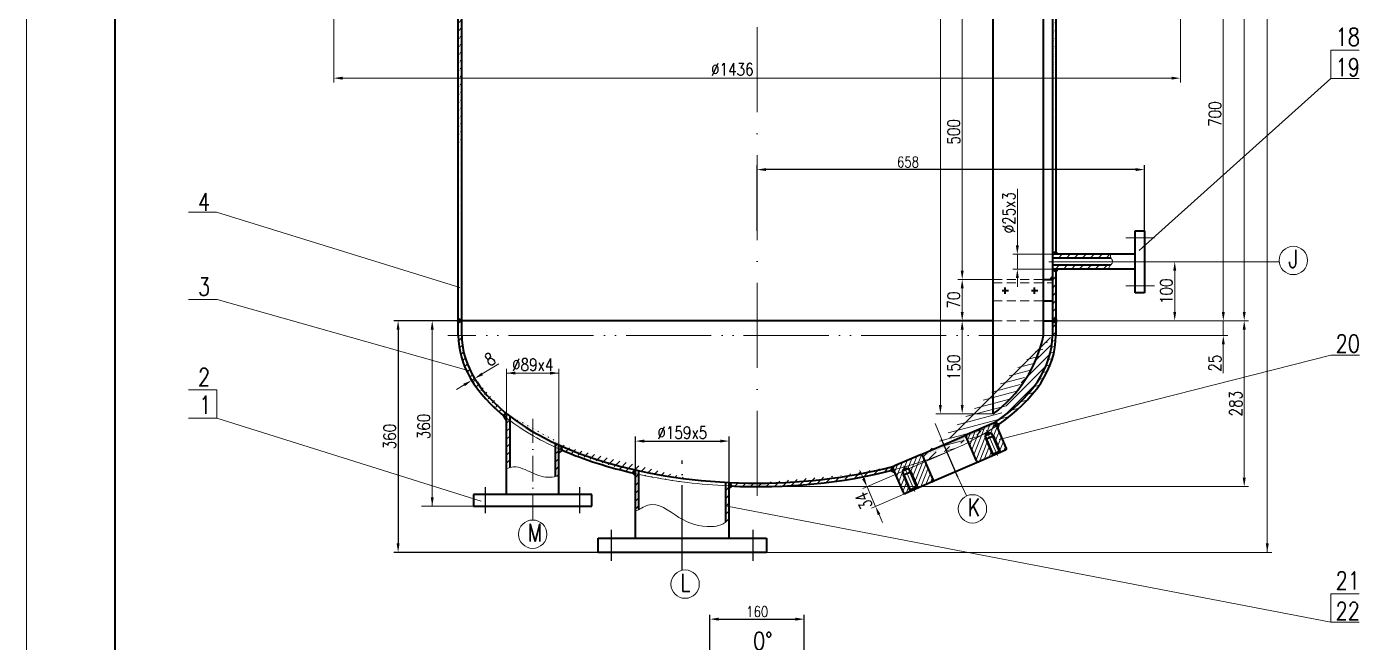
# Model space of a CAD drawing. Header units: millimetres. Extents: x 2000 to 3608, y -804 to 37.
# Drawn here: x 2000 to 2376.2, y -454.3 to -280.5 of the extents above; entities that cross this region are included whole.
import ezdxf

# ---------------------------------------------------------------- set-up
doc = ezdxf.new("R2010")
doc.units = ezdxf.units.MM
for name, pattern in [('ACAD_ISO04W100', [30, 24, -3, 0, -3]), ('ACAD_ISO05W100', [33, 24, -3, 0, -3, 0, -3]), ('ACAD_ISO10W100', [18, 12, -3, 0, -3]), ('DASHED2', [9.525, 6.35, -3.175])]:
    doc.linetypes.add(name, pattern=pattern)
for name, color, linetype, lineweight in [('双点划线', 7, 'ACAD_ISO05W100', 20), ('图层1', 7, 'Continuous', 40), ('标注线', 7, 'Continuous', 25), ('点划线', 7, 'ACAD_ISO10W100', 20), ('点化线', 3, 'ACAD_ISO04W100', 25), ('粗实线', 7, 'Continuous', 40), ('细实线', 7, 'Continuous', 20), ('虚线', 7, 'DASHED2', 20)]:
    doc.layers.add(name, color=color, linetype=linetype, lineweight=lineweight)
doc.styles.add('HZTXT', font='txt.shx', dxfattribs={"bigfont": 'hztxt.shx'})
doc.styles.add('样式 1', font='txt.shx', dxfattribs={"width": 0.8, "bigfont": 'hztxt.shx'})
doc.dimstyles.new('ISO-25', dxfattribs={"dimtxt": 3, "dimasz": 2.5, "dimexe": 1.25, "dimexo": 0, "dimtad": 1, "dimlfac": 6, "dimtxsty": 'HZTXT', "dimcen": 2.5, "dimadec": 0, "dimazin": 0, "dimtfac": 1, "dimtmove": 0, "dimatfit": 3, "dimfxl": 0, "dimarcsym": 0})
pattern_1 = [(45, (-198.3733, -1921.7222), (-1.122532, 1.122532), [])]

# ---------------------------------------------------------------- blocks, each defined once
blk = doc.blocks.new('A$C26D55DB2')
at = {"layer": '细实线', "ltscale": 0.2}
h = blk.add_hatch(dxfattribs=at)
h.set_pattern_fill('ANSI31', color=256, scale=0.166667, angle=192, style=0)
h.set_pattern_definition([(237, (300.6436, 245.9719), (0.4437963, -0.2882047), [])])
h.paths.add_polyline_path([(15.47, 7.17), (15.28, 7.29), (11.12, 6.41), (10.99, 6.21), (11.79, 2.46), (11.99, 2.34), (14.13, 2.79), (13.61, 5.24), (13.77, 5.27), (13.66, 5.8), (14.14, 5.91), (14.08, 6.19), (14.63, 6.01), (14.62, 6.01), (14.74, 5.48), (14.91, 5.51), (15.43, 3.07), (16.14, 3.22), (16.27, 3.42)])
h.paths.add_polyline_path([(14.91, 5.51), (14.74, 5.48), (15.23, 3.2), (15.43, 3.07)])
h.paths.add_polyline_path([(13.77, 5.27), (13.61, 5.24), (14.13, 2.79), (14.25, 2.99)], flags=17)
h.paths.add_polyline_path([(3, 0.43), (5.14, 0.88), (5.27, 1.08), (4.47, 4.83), (4.27, 4.96), (0.12, 4.07), (-0.01, 3.87), (0.78, 0.12), (0.98, 0), (1.69, 0.15), (1.17, 2.59), (1.35, 2.63), (1.23, 3.17), (1.65, 3.55), (1.71, 3.27), (2.2, 3.37), (2.32, 2.84), (2.48, 2.87)])
h.paths.add_polyline_path([(2.8, 0.55), (3, 0.43), (2.48, 2.87), (2.32, 2.84)], flags=17)
h.paths.add_polyline_path([(1.69, 0.15), (1.82, 0.35), (1.35, 2.63), (1.17, 2.59)], flags=17)
at = {"layer": '图层1'}
blk.add_line((15.23, 3.2), (14.63, 6.02), dxfattribs=at)
at = {"layer": '点划线'}
for p, q in [((14.82, 2.71), (14.02, 6.47)), ((1.58, 3.87), (2.4, 0))]:
    blk.add_line(p, q, dxfattribs=at)
at = {"layer": '点化线', "color": 7, "ltscale": 0.5}
blk.add_line((8.74, 0.79), (7.52, 6.5), dxfattribs=at)
at = {"layer": '粗实线'}
for p, q in [((4.19, 4.94), (11.2, 6.43)), ((4.17, 4.93), (0.2, 4.09)), ((4.19, 4.94), (4.17, 4.93)), ((4.17, 4.93), (4.17, 4.93)), ((12.07, 2.35), (5.06, 0.86)), ((5.06, 0.86), (1.06, 0.01))]:
    blk.add_line(p, q, dxfattribs=at)
at = {"layer": '粗实线', "ltscale": 0.2}
for p, q in [((11.77, 2.55), (11.01, 6.13)), ((15.19, 7.28), (11.2, 6.43)), ((14.08, 6.19), (13.66, 5.81)), ((13.66, 5.8), (14.63, 6.01)), ((14.08, 6.19), (14.63, 6.01)), ((16.25, 3.5), (15.49, 7.08)), ((0.77, 0.21), (0, 3.79)), ((5.25, 1.16), (4.49, 4.75)), ((14.91, 5.51), (13.61, 5.24)), ((1.17, 2.59), (2.48, 2.87)), ((1.65, 3.55), (1.23, 3.17)), ((2.2, 3.37), (1.23, 3.17)), ((1.65, 3.55), (2.19, 3.37)), ((16.06, 3.2), (12.07, 2.35)), ((14.25, 2.99), (14.13, 2.79)), ((15.23, 3.2), (14.25, 2.99)), ((15.23, 3.2), (15.43, 3.07)), ((1.82, 0.35), (1.69, 0.15)), ((2.8, 0.55), (1.82, 0.35)), ((2.8, 0.55), (3, 0.43))]:
    blk.add_line(p, q, dxfattribs=at)
at = {"layer": '粗实线', "ltscale": 0.5}
for p, q in [((14.25, 2.99), (13.66, 5.8)), ((1.82, 0.35), (1.23, 3.17)), ((2.8, 0.55), (2.2, 3.37))]:
    blk.add_line(p, q, dxfattribs=at)
at = {"layer": '粗实线', "ltscale": 0.2}
for centre, start, end in [((11.25, 6.18), 102, 192), ((15.25, 7.03), 12, 102), ((0.25, 3.84), 102, 192), ((12.02, 2.6), 192, 282), ((16.01, 3.45), 282, 12), ((1.01, 0.26), 192, 282), ((5.01, 1.11), 282, 12)]:
    blk.add_arc(centre, 0.25, start, end, dxfattribs=at)
at = {"layer": '粗实线'}
blk.add_arc((4.24, 4.69), 0.25, 12, 102, dxfattribs=at)
at = {"layer": '细实线', "ltscale": 0.5}
for p, q in [((14.13, 2.79), (13.61, 5.24)), ((15.43, 3.07), (14.91, 5.51)), ((1.69, 0.15), (1.17, 2.59)), ((3, 0.43), (2.48, 2.87))]:
    blk.add_line(p, q, dxfattribs=at)
blk = doc.blocks.new('*D65')
at = {"layer": 'Defpoints', "color": 0}
for p in [(2219.51, -447.79), (2192.84, -463.05), (2219.51, -463.05)]:
    blk.add_point(p, dxfattribs=at)
at = {"layer": '细实线', "color": 0, "lineweight": -2}
for p, q in [((2192.84, -463.05), (2192.84, -446.54)), ((2219.51, -463.05), (2219.51, -446.54)), ((2195.34, -447.79), (2217.01, -447.79))]:
    blk.add_line(p, q, dxfattribs=at)
at = {"layer": '细实线', "color": 0}
for points in [[(2195.34, -447.37), (2195.34, -448.2), (2192.84, -447.79)], [(2217.01, -447.37), (2217.01, -448.2), (2219.51, -447.79)]]:
    blk.add_solid(points, dxfattribs=at)
at = {"layer": '细实线', "color": 0, "insert": (2206.22, -445.66), "char_height": 3, "attachment_point": 5, "style": '样式 1'}
blk.add_mtext('160', dxfattribs=at)
blk = doc.blocks.new('*D68')
at = {"layer": 'Defpoints', "color": 0}
for p in [(2206.17, -320.86), (2206.17, -338.12), (2315.51, -338.12)]:
    blk.add_point(p, dxfattribs=at)
at = {"layer": '细实线', "color": 0, "lineweight": -2}
for p, q in [((2206.17, -338.12), (2206.17, -319.61)), ((2315.51, -338.12), (2315.51, -319.61)), ((2313.01, -320.86), (2208.67, -320.86))]:
    blk.add_line(p, q, dxfattribs=at)
at = {"layer": '细实线', "color": 0}
for points in [[(2208.67, -320.44), (2208.67, -321.27), (2206.17, -320.86)], [(2313.01, -320.44), (2313.01, -321.27), (2315.51, -320.86)]]:
    blk.add_solid(points, dxfattribs=at)
at = {"layer": '细实线', "color": 0, "insert": (2248.78, -318.73), "char_height": 3, "attachment_point": 5, "style": '样式 1'}
blk.add_mtext('658', dxfattribs=at)
blk = doc.blocks.new('*D70')
at = {"layer": 'Defpoints', "color": 0}
for p in [(2122.84, -363.53), (2104.86, -428.92), (2161.32, -428.92)]:
    blk.add_point(p, dxfattribs=at)
at = {"layer": '标注线', "color": 0, "lineweight": -2}
for p, q in [((2122.84, -363.53), (2103.61, -363.53)), ((2104.86, -366.03), (2104.86, -426.42)), ((2161.32, -428.92), (2103.61, -428.92))]:
    blk.add_line(p, q, dxfattribs=at)
at = {"layer": '标注线', "color": 0}
for points in [[(2104.44, -366.03), (2105.27, -366.03), (2104.86, -363.53)], [(2104.44, -426.42), (2105.27, -426.42), (2104.86, -428.92)]]:
    blk.add_solid(points, dxfattribs=at)
at = {"layer": '标注线', "color": 0, "insert": (2102.48, -396.23), "char_height": 3.5, "attachment_point": 5, "rotation": 90, "style": '样式 1'}
blk.add_mtext('360', dxfattribs=at)
blk = doc.blocks.new('*D71')
at = {"layer": 'Defpoints', "color": 0}
for p in [(2198.32, -397.51), (2171.82, -405.66), (2198.32, -409.18)]:
    blk.add_point(p, dxfattribs=at)
at = {"layer": '标注线', "color": 0, "lineweight": -2}
for p, q in [((2171.82, -405.66), (2171.82, -396.26)), ((2174.32, -397.51), (2195.82, -397.51)), ((2198.32, -409.18), (2198.32, -396.26))]:
    blk.add_line(p, q, dxfattribs=at)
at = {"layer": '标注线', "color": 0}
for points in [[(2174.32, -397.09), (2174.32, -397.93), (2171.82, -397.51)], [(2195.82, -397.09), (2195.82, -397.93), (2198.32, -397.51)]]:
    blk.add_solid(points, dxfattribs=at)
at = {"layer": '标注线', "color": 0, "insert": (2185.07, -395.13), "char_height": 3.5, "attachment_point": 5, "style": '样式 1'}
blk.add_mtext('%%C159x5', dxfattribs=at)

msp = doc.modelspace()

# ---------------------------------------------------------------- hatches: boundary and pattern name
at = {"layer": '标注线'}
h = msp.add_hatch(color=7, dxfattribs=at)
edge = h.paths.add_edge_path()
edge.add_spline(control_points=[(2151.1503148, -400.08215687), (2150.85313452, -399.95319546), (2150.55773264, -399.82317265), (2150.25932013, -399.68994628), (2150.25450023, -399.68779393), (2150.24968081, -399.6856413)], knot_values=[3.9832798124, 3.9832798124, 3.9832798124, 3.9832798124, 3.9972950229, 3.9972950229, 3.997525134, 3.997525134, 3.997525134, 3.997525134], degree=3, periodic=0)
edge.add_line((2150.24968081, -399.6856413), (2150.24968081, -400.78418479))
edge.add_line((2150.24968081, -400.78418479), (2151.1503148, -400.08215687))
edge = h.paths.add_edge_path()
edge.add_line((2150.80877362, -399.19080281), (2150.90033954, -398.8806196))
edge.add_ellipse((2206.17463226, -367.69891214), major_axis=(83.33333, 0), ratio=0.49999994, start_angle=227.8480227586, end_angle=228.4486099469, ccw=False)
edge.add_line((2150.24968081, -398.58921312), (2150.24968081, -399.6856413))
edge.add_spline(control_points=[(2150.24968081, -399.6856413), (2150.25450023, -399.68779393), (2150.25932013, -399.68994628), (2150.55773264, -399.82317265), (2150.85313452, -399.95319546), (2151.1503148, -400.08215687)], knot_values=[3.9832798124, 3.9832798124, 3.9832798124, 3.9832798124, 3.9835099235, 3.9835099235, 3.997525134, 3.997525134, 3.997525134, 3.997525134], degree=3, periodic=0)
edge.add_line((2151.1503148, -400.08215687), (2150.80877362, -399.19080281))
edge = h.paths.add_edge_path()
edge.add_ellipse((2206.17463436, -367.69891213), major_axis=(-84.33342921, 0.09581473), ratio=0.50876213035, start_angle=31.9794472757, end_angle=33.0368895177, ccw=False)
edge.add_line((2134.61398694, -390.341118), (2135.44968081, -391.78416463))
edge.add_line((2135.44968081, -391.78416463), (2135.44968081, -391.00984637))
edge = h.paths.add_edge_path()
edge.add_ellipse((2206.17463226, -367.69891214), major_axis=(83.33333, 0), ratio=0.49999994, start_angle=211.4095522388, end_angle=211.9295049455, ccw=False)
edge.add_line((2135.05264146, -389.41357229), (2135.05264146, -389.77059827))
edge.add_line((2135.05264146, -389.77059827), (2134.61398694, -390.341118))
edge.add_ellipse((2206.17463436, -367.69891213), major_axis=(-84.33342921, 0.09581473), ratio=0.50876213035, start_angle=31.9794472757, end_angle=33.0368895177)
edge.add_line((2135.44968081, -391.00984637), (2135.44968081, -389.73538569))
h = msp.add_hatch(dxfattribs=at)
h.set_pattern_fill('ANSI31', scale=0.5, style=0)
edge = h.paths.add_edge_path()
edge.add_ellipse((2206.17463226, -367.69891214), major_axis=(83.33333, 0), ratio=0.49999994, start_angle=211.9295049455, end_angle=213.2067864668, ccw=False)
edge.add_line((2135.44968081, -389.73538569), (2135.44968081, -391.00984637))
edge.add_spline(control_points=[(2135.44968081, -391.00984637), (2135.77768823, -391.26509642), (2136.11105098, -391.51847236), (2136.44968081, -391.7699281)], knot_values=[3.7126507354, 3.7126507354, 3.7126507354, 3.7126507354, 3.7340948481, 3.7340948481, 3.7340948481, 3.7340948481], degree=3, periodic=0)
edge.add_line((2136.44968081, -391.7699281), (2136.44968081, -390.51817229))
edge = h.paths.add_edge_path()
edge.add_spline(control_points=[(2136.44968081, -391.7699281), (2136.24545334, -391.61827527), (2136.04314165, -391.46592401), (2135.84276511, -391.31288443)], knot_values=[3.7211619147, 3.7211619147, 3.7211619147, 3.7211619147, 3.7340948481, 3.7340948481, 3.7340948481, 3.7340948481], degree=3, periodic=0)
edge.add_spline(control_points=[(2135.84276511, -391.31288443), (2135.71089706, -391.21216889), (2135.57986713, -391.11115525), (2135.44968081, -391.00984637)], knot_values=[3.7126507354, 3.7126507354, 3.7126507354, 3.7126507354, 3.7211619147, 3.7211619147, 3.7211619147, 3.7211619147], degree=3, periodic=0)
edge.add_line((2135.44968081, -391.00984637), (2135.44968081, -405.30090375))
edge.add_spline(control_points=[(2135.44968081, -405.30090375), (2135.78392536, -405.18191246), (2136.11708226, -405.07222386), (2136.44968081, -404.98692363)], knot_values=[7.3653437794, 7.3653437794, 7.3653437794, 7.3653437794, 9.456254728, 9.456254728, 9.456254728, 9.456254728], degree=3, periodic=0)
edge.add_line((2136.44968081, -404.98692363), (2136.44968081, -391.7699281))
edge = h.paths.add_edge_path()
edge.add_spline(control_points=[(2150.24968081, -399.6856413), (2149.91396523, -399.53569117), (2149.58061961, -399.38436881), (2149.24968081, -399.23169347)], knot_values=[3.9672505053, 3.9672505053, 3.9672505053, 3.9672505053, 3.9832798124, 3.9832798124, 3.9832798124, 3.9832798124], degree=3, periodic=0)
edge.add_line((2149.24968081, -399.23169346), (2149.24968081, -407.52811492))
edge.add_spline(control_points=[(2149.24968081, -407.52811492), (2149.58252466, -407.45584263), (2149.91598766, -407.37078258), (2150.24968081, -407.28133118)], knot_values=[35.9978617028, 35.9978617028, 35.9978617028, 35.9978617028, 38.0094223237, 38.0094223237, 38.0094223237, 38.0094223237], degree=3, periodic=0)
edge.add_line((2150.24968081, -407.28133118), (2150.24968081, -399.6856413))
edge = h.paths.add_edge_path()
edge.add_ellipse((2206.17463226, -367.69891214), major_axis=(83.33333, 0), ratio=0.49999994, start_angle=226.913678057, end_angle=227.8480227586, ccw=False)
edge.add_line((2149.24968081, -398.1291311), (2149.24968081, -399.1791501))
edge.add_ellipse((2206.17463436, -367.69891213), major_axis=(-84.78432765, 0.4798853), ratio=0.50482307043, start_angle=47.9880256712, end_angle=48.8934555161)
edge.add_line((2150.24968081, -399.63352259), (2150.24968081, -398.58921312))
h = msp.add_hatch(color=7, dxfattribs=at)
edge = h.paths.add_edge_path()
edge.add_line((2171.81821438, -407.30088977), (2171.81821438, -406.68468391))
edge.add_spline(control_points=[(2171.81821438, -406.68468391), (2171.58498725, -406.63233455), (2171.35223224, -406.57944915), (2171.11995934, -406.52602927)], knot_values=[4.2811835914, 4.2811835914, 4.2811835914, 4.2811835914, 4.2903199784, 4.2903199784, 4.2903199784, 4.2903199784], degree=3, periodic=0)
edge.add_line((2171.11995934, -406.52602927), (2171.81821438, -407.30088977))
edge = h.paths.add_edge_path()
edge.add_ellipse((2206.17463226, -367.69891214), major_axis=(83.33333, 0), ratio=0.49999994, start_angle=245.4723351624, end_angle=245.6520451838, ccw=False)
edge.add_line((2171.58025345, -405.60561163), (2171.46908686, -406.09285376))
edge.add_line((2171.46908686, -406.09285376), (2171.12248198, -406.52289933))
edge.add_ellipse((2206.17463436, -367.69891213), major_axis=(-86.30435795, 1.57096972), ratio=0.49821312676, start_angle=66.5576886217, end_angle=67.0621319934)
edge.add_line((2171.81821438, -406.68468391), (2171.81821438, -405.65967825))
edge = h.paths.add_edge_path()
edge.add_line((2198.31821438, -410.8896822), (2199.02993298, -410.21217765))
edge.add_ellipse((2206.17463436, -367.69891213), major_axis=(-84.33332797, 0), ratio=0.5059288069, start_angle=84.6546238271, end_angle=85.140088415, ccw=False)
edge.add_line((2198.31821438, -410.18002471), (2198.31821438, -410.8896822))
edge = h.paths.add_edge_path()
edge.add_ellipse((2206.17463436, -367.69891213), major_axis=(-84.33332797, 0), ratio=0.5059288069, start_angle=84.6546238271, end_angle=85.140088415)
edge.add_line((2199.02993298, -410.21217765), (2198.66430885, -409.61366802))
edge.add_line((2198.66430885, -409.61366802), (2198.68312005, -409.19686233))
edge.add_ellipse((2206.17463226, -367.69891214), major_axis=(83.33333, 0), ratio=0.49999994, start_angle=264.5902907465, end_angle=264.8422522278, ccw=False)
edge.add_line((2198.31821438, -409.17998896), (2198.31821438, -410.18002471))
h = msp.add_hatch(dxfattribs=at)
h.set_pattern_fill('ANSI31', scale=0.5, style=0)
edge = h.paths.add_edge_path()
edge.add_ellipse((2206.17463226, -367.69891214), major_axis=(83.33333, 0), ratio=0.49999994, start_angle=245.6520451838, end_angle=246.4045018617, ccw=False)
edge.add_line((2171.81821438, -405.65967825), (2171.81821438, -406.68468391))
edge.add_spline(control_points=[(2171.81821438, -406.68468391), (2172.15059844, -406.7592897), (2172.48394141, -406.83280679), (2172.81821438, -406.90523074)], knot_values=[4.2903199784, 4.2903199784, 4.2903199784, 4.2903199784, 4.3033407169, 4.3033407169, 4.3033407169, 4.3033407169], degree=3, periodic=0)
edge.add_line((2172.81821438, -406.90523074), (2172.81821438, -405.88199699))
edge = h.paths.add_edge_path()
edge.add_spline(control_points=[(2172.81821438, -406.90523074), (2172.48394141, -406.83280679), (2172.15059844, -406.7592897), (2171.81821438, -406.68468391)], knot_values=[4.2903199784, 4.2903199784, 4.2903199784, 4.2903199784, 4.3033407169, 4.3033407169, 4.3033407169, 4.3033407169], degree=3, periodic=0)
edge.add_line((2171.81821438, -406.68468391), (2171.81821438, -417.25565818))
edge.add_spline(control_points=[(2171.81821438, -417.25565818), (2172.15243898, -417.13667398), (2172.48605941, -416.98417836), (2172.81821438, -416.81844432)], knot_values=[7.3653437794, 7.3653437794, 7.3653437794, 7.3653437794, 8.526891666, 8.526891666, 8.526891666, 8.526891666], degree=3, periodic=0)
edge.add_line((2172.81821438, -416.81844432), (2172.81821438, -406.90523074))
edge = h.paths.add_edge_path()
edge.add_ellipse((2206.17463226, -367.69891214), major_axis=(83.33333, 0), ratio=0.49999994, start_angle=263.8992539388, end_angle=264.5902907465, ccw=False)
edge.add_line((2197.31821438, -409.12959553), (2197.31821438, -410.13070469))
edge.add_spline(control_points=[(2197.31821438, -410.13070469), (2197.65134653, -410.14837148), (2197.98468776, -410.16503999), (2198.31821438, -410.18070992)], knot_values=[4.6065506508, 4.6065506508, 4.6065506508, 4.6065506508, 4.6185379816, 4.6185379816, 4.6185379816, 4.6185379816], degree=3, periodic=0)
edge.add_line((2198.31821438, -410.18070992), (2198.31821438, -409.17998896))
edge = h.paths.add_edge_path()
edge.add_spline(control_points=[(2198.31821438, -410.18070992), (2197.98468776, -410.16503999), (2197.65134653, -410.14837148), (2197.31821438, -410.13070469)], knot_values=[4.6065506508, 4.6065506508, 4.6065506508, 4.6065506508, 4.6185379816, 4.6185379816, 4.6185379816, 4.6185379816], degree=3, periodic=0)
edge.add_line((2197.31821438, -410.13070469), (2197.31821438, -420.36671932))
edge.add_spline(control_points=[(2197.31821438, -420.36671932), (2197.36921629, -420.32511452), (2197.42000022, -420.28215985), (2197.47055228, -420.23781107)], knot_values=[36.7950785203, 36.7950785203, 36.7950785203, 36.7950785203, 36.9517757026, 36.9517757026, 36.9517757026, 36.9517757026], degree=3, periodic=0)
edge.add_spline(control_points=[(2197.47055228, -420.23781107), (2197.57615398, -420.14516784), (2197.68074384, -420.04644099), (2197.78419531, -419.94122716)], knot_values=[36.9517757026, 36.9517757026, 36.9517757026, 36.9517757026, 37.2791113115, 37.2791113115, 37.2791113115, 37.2791113115], degree=3, periodic=0)
edge.add_spline(control_points=[(2197.78419531, -419.94122716), (2197.85926216, -419.86488149), (2197.93372961, -419.78512024), (2198.0075493, -419.70178929)], knot_values=[37.2791113115, 37.2791113115, 37.2791113115, 37.2791113115, 37.5166338494, 37.5166338494, 37.5166338494, 37.5166338494], degree=3, periodic=0)
edge.add_spline(control_points=[(2198.0075493, -419.70178929), (2198.11245887, -419.58336269), (2198.21606017, -419.4577264), (2198.31821438, -419.32443806)], knot_values=[37.5166338494, 37.5166338494, 37.5166338494, 37.5166338494, 37.8541913165, 37.8541913165, 37.8541913165, 37.8541913165], degree=3, periodic=0)
edge.add_line((2198.31821438, -419.32443806), (2198.31821438, -410.18070992))
at = {"layer": '粗实线'}
h = msp.add_hatch(color=7, dxfattribs=at)
h.paths.add_polyline_path([(2289.50796226, -184.416749), (2288.81917343, -185.19911179), (2289.50796226, -185.19911318)])
h.paths.add_polyline_path([(2289.50796226, -267.74988759), (2288.81900492, -268.53244178), (2289.50796226, -268.53244318)])
h.paths.add_polyline_path([(2289.50796226, -351.08296346), (2288.81878118, -351.86577178), (2289.50796226, -351.86577318)])
h = msp.add_hatch(color=7, dxfattribs=at)
h.paths.add_polyline_path([(2290.50796232, -343.96747196), (2290.50796232, -344.78232466), (2291.05063855, -344.78232466)])
h.paths.add_polyline_path([(2289.84419252, -344.46832754), (2289.50796226, -344.46832754), (2289.50796226, -344.78232466), (2290.50796232, -344.78232466), (2290.50796232, -343.96747196)])
h.paths.add_polyline_path([(2290.50796232, -349.76383737), (2291.05063856, -348.94898466), (2290.50796232, -348.94898466)])
h.paths.add_polyline_path([(2290.50796232, -349.76383737), (2290.50796232, -348.94898466), (2289.50796226, -348.94898466), (2289.50796226, -349.26298179), (2289.84419252, -349.26298179)])
h = msp.add_hatch(color=7, dxfattribs=at)
h.paths.add_polyline_path([(2122.84131335, -363.35661525), (2122.54126919, -363.35661525), (2121.84195316, -362.9481196, 0.0002722007), (2121.84131845, -362.94891074), (2121.84131549, -364.11400486, 0.0002722007), (2121.8419502, -364.11479601), (2122.54045313, -363.70789408), (2122.84131246, -363.70789408)])
h.paths.add_polyline_path([(2121.84131845, -362.94891074, 0.3512501233), (2121.84131549, -364.11400486)])
h = msp.add_hatch(color=7, dxfattribs=at)
h.paths.add_polyline_path([(2290.50796233, -364.11451728), (2290.5084408, -364.11479601, 0.351861808), (2290.50843784, -362.9481196), (2290.50796233, -362.94839736)])
h.paths.add_polyline_path([(2289.80912181, -363.35661525), (2289.50796226, -363.35661525), (2289.50796226, -363.53198292), (2289.50842875, -363.53225466), (2289.50796226, -363.53225466), (2289.50796226, -363.70789408), (2289.80993788, -363.70789408), (2290.50796233, -364.11451728), (2290.50796233, -362.94839736)])
h = msp.add_hatch(color=7, dxfattribs=at)
edge = h.paths.add_edge_path()
edge.add_arc((2245.00534872, -405.07666445), 0.4999998, 113.3672325281, 203.367232528, ccw=False)
edge.add_ellipse((2206.17463226, -367.69891214), major_axis=(83.33333, 0), ratio=0.49999994, start_angle=297.1026970658, end_angle=297.6189349068, ccw=False)
edge.add_line((2244.14019836, -404.79021287), (2244.24413395, -405.16203781))
edge.add_line((2244.24413395, -405.16203781), (2243.91358229, -405.85507534))
edge.add_ellipse((2206.17463436, -367.69891213), major_axis=(-84.33332797, 0), ratio=0.5059288069, start_angle=116.583234978, end_angle=117.1890244976)
edge.add_line((2244.70885472, -405.65107337), (2244.5463581, -405.27497585))
edge = h.paths.add_edge_path()
edge.add_ellipse((2206.17463436, -367.69891213), major_axis=(-84.33332797, 0), ratio=0.5059288069, start_angle=116.583234978, end_angle=117.1890244976, ccw=False)
edge.add_line((2243.91358229, -405.85507534), (2245.03137909, -406.3975542))
edge.add_line((2245.03137909, -406.3975542), (2244.70885472, -405.65107337))
edge = h.paths.add_edge_path()
edge.add_line((2273.73602522, -392.33867268), (2273.56854429, -392.04593012))
edge.add_ellipse((2206.17463226, -367.69891214), major_axis=(-83.33368087, 0.16737967), ratio=0.49462808113, start_angle=143.3211361696, end_angle=144.0282912851, ccw=False)
edge.add_arc((2273.15677333, -392.91356516), 0.4999998, 23.367232528, 113.3672325279, ccw=False)
edge.add_line((2273.61576395, -392.71525376), (2273.81664579, -393.18019364))
edge.add_ellipse((2206.17463436, -367.69891213), major_axis=(-84.33332797, 0), ratio=0.5059288069, start_angle=143.3291161953, end_angle=144.0339849768)
edge.add_line((2274.43112024, -392.75726686), (2273.73602522, -392.33867268))
edge = h.paths.add_edge_path()
edge.add_ellipse((2206.17463436, -367.69891213), major_axis=(-84.33332797, 0), ratio=0.5059288069, start_angle=143.3291161953, end_angle=144.0339849768, ccw=False)
edge.add_line((2273.81664579, -393.18019364), (2274.10543074, -393.84858477))
edge.add_line((2274.10543074, -393.84858477), (2274.43112024, -392.75726686))
at = {"layer": '细实线'}
h = msp.add_hatch(dxfattribs=at)
h.set_pattern_fill('ANSI31', scale=0.5, style=0)
h.set_pattern_definition(pattern_1)
edge = h.paths.add_edge_path()
edge.add_line((2121.84130639, -367.69891213), (2121.84173461, -199.0318409))
edge.add_line((2122.84130226, -367.69891466), (2122.84196226, -109.36559466))
h = msp.add_hatch(dxfattribs=at)
h.set_pattern_fill('ANSI31', scale=0.5, style=0)
h.set_pattern_definition(pattern_1)
edge = h.paths.add_edge_path()
edge.add_line((2290.50796226, -109.36559466), (2290.50796232, -344.78232466))
edge.add_line((2289.50796226, -109.36559466), (2289.50796226, -367.69891466))
h = msp.add_hatch(dxfattribs=at)
h.set_pattern_fill('ANSI31', scale=0.5, style=0)
h.set_pattern_definition(pattern_1)
edge = h.paths.add_edge_path()
edge.add_spline(control_points=[(2306.06816661, -345.86565466), (2306.00428255, -345.74060913), (2305.85893462, -345.39841092), (2305.8802865, -345.02300072), (2305.93718575, -344.78232466)], knot_values=[3.8975105899, 3.8975105899, 3.8975105899, 3.8975105899, 4.2855668761, 4.9282161799, 4.9282161799, 4.9282161799, 4.9282161799], degree=3, periodic=0)
edge.add_line((2305.93718575, -344.78232466), (2289.50796226, -344.78232466))
edge.add_line((2289.50796226, -344.78232466), (2289.50796226, -345.86565467))
edge.add_line((2289.50796226, -345.86565467), (2306.06816661, -345.86565466))
edge = h.paths.add_edge_path()
edge.add_spline(control_points=[(2305.54556775, -348.94898466), (2305.48715586, -348.76110561), (2305.4663789, -348.39564933), (2305.73630623, -348.04028654), (2305.88414227, -347.86565466)], knot_values=[7.2252777218, 7.2252777218, 7.2252777218, 7.2252777218, 7.8695179485, 8.4962153602, 8.4962153602, 8.4962153602, 8.4962153602], degree=3, periodic=0)
edge.add_line((2305.88414227, -347.86565466), (2289.50796226, -347.86565466))
edge.add_line((2289.50796226, -347.86565466), (2289.50796226, -348.94898466))
edge.add_line((2289.50796226, -348.94898466), (2305.54556775, -348.94898466))
h = msp.add_hatch(dxfattribs=at)
h.set_pattern_fill('ANSI31', scale=0.5, style=0)
h.set_pattern_definition(pattern_1)
edge = h.paths.add_edge_path()
edge.add_ellipse((2206.17463436, -367.69891213), major_axis=(-84.33332797, 0), ratio=0.5059288069, start_angle=90.0001740041, end_angle=110.7107287715)
edge.add_line((2235.99911594, -407.60835978), (2235.5987859, -406.68179817))
edge.add_ellipse((2206.17463226, -367.69891214), major_axis=(83.33333, 0), ratio=0.49999994, start_angle=270.0001783147, end_angle=290.6764215125, ccw=False)
edge.add_line((2206.17489161, -409.36557214), (2206.17489047, -410.36557213))
edge = h.paths.add_edge_path()
edge.add_line((2244.24413395, -405.16203781), (2244.14019836, -404.79021287))
edge.add_ellipse((2206.17463226, -367.69891214), major_axis=(83.33333, 0), ratio=0.49999994, start_angle=290.6764215125, end_angle=297.1026970658, ccw=False)
edge.add_line((2235.5987859, -406.68179817), (2235.99911594, -407.60835978))
edge.add_ellipse((2206.17463436, -367.69891213), major_axis=(-84.33332797, 0), ratio=0.5059288069, start_angle=110.7107287715, end_angle=116.583234978)
edge.add_line((2243.91358229, -405.85507534), (2244.24413395, -405.16203781))
edge = h.paths.add_edge_path()
edge.add_ellipse((2206.17463436, -367.69891213), major_axis=(-84.33332797, 0), ratio=0.5059288069, start_angle=144.0339849768, end_angle=180.0000000082, ccw=False)
edge.add_line((2290.50796229, -367.69891463), (2289.50796223, -367.69891462))
edge.add_ellipse((2206.17463226, -367.69891214), major_axis=(-83.33368087, 0.16737967), ratio=0.49462808113, start_angle=144.0282912851, end_angle=180.2326610188, ccw=False)
edge.add_line((2273.56854429, -392.04593012), (2273.73602522, -392.33867268))
edge.add_line((2273.73602522, -392.33867268), (2274.43112024, -392.75726686))
edge = h.paths.add_edge_path()
edge.add_line((2290.50796233, -364.11451728), (2289.80993788, -363.70789408))
edge.add_line((2289.80993788, -363.70789408), (2289.50796226, -363.70789408))
edge.add_line((2289.50796226, -363.70789408), (2289.50796226, -367.69891462))
edge.add_line((2289.50796226, -367.69891462), (2290.50796229, -367.69891463))
edge.add_ellipse((2206.17463436, -367.69891213), major_axis=(-84.33332797, 0), ratio=0.5059288069, start_angle=144.0339849768, end_angle=180.0000000082)
edge.add_line((2290.50796233, -367.69891212), (2290.50796233, -364.11451728))
h.paths.add_polyline_path([(2290.50796232, -349.76383737), (2289.84419252, -349.26298179), (2289.50796226, -349.26298179), (2289.50796226, -363.35661525), (2289.80912181, -363.35661525), (2290.50796233, -362.94839736)])
h.paths.add_polyline_path([(2198.31821438, -409.17987729), (2198.31821438, -410.17997363), (2198.36133691, -410.18206039), (2198.79427879, -410.20187213), (2199.22741677, -410.22055455), (2199.66073934, -410.23810715), (2200.09423498, -410.25452946), (2200.52789219, -410.26982105), (2200.96169943, -410.28398151), (2201.39564518, -410.29701046), (2201.82971791, -410.30890757), (2202.26390609, -410.3196725), (2202.69819818, -410.32930499), (2203.13258263, -410.33780476), (2203.56704792, -410.3451716), (2204.00158249, -410.3514053), (2204.4361748, -410.35650571), (2204.87081331, -410.36047269), (2205.30548645, -410.36330613), (2205.74018269, -410.36500596), (2206.17489047, -410.36557213), (2206.17489161, -409.36557214), (2205.73155252, -409.36498318), (2205.28822597, -409.36321493), (2204.84492451, -409.36026744), (2204.40166068, -409.35614079), (2203.95844703, -409.3508351), (2203.51529611, -409.34435053), (2203.07222046, -409.33668725), (2202.62923262, -409.32784549), (2202.18634512, -409.31782548), (2201.74357051, -409.30662753), (2201.30092131, -409.29425193), (2200.85841005, -409.28069905), (2200.41604926, -409.26596927), (2199.97385145, -409.25006299), (2199.53182915, -409.23298069), (2199.08999486, -409.21472283), (2198.64836109, -409.19528993)])
h = msp.add_hatch(dxfattribs=at)
h.set_pattern_fill('ANSI31', scale=0.5, style=0)
h.set_pattern_definition(pattern_1)
edge = h.paths.add_edge_path()
edge.add_ellipse((2206.17463226, -367.69891214), major_axis=(83.33333, 0), ratio=0.49999994, start_angle=180.000000058, end_angle=196.9607325386, ccw=False)
edge.add_line((2122.84130226, -367.69891218), (2121.84130639, -367.69891217))
edge.add_ellipse((2206.17463436, -367.69891213), major_axis=(84.33332797, 0), ratio=0.5059288069, start_angle=180.0000000572, end_angle=193.1209768235)
edge.add_ellipse((2206.17463436, -367.69891213), major_axis=(84.33332797, 0), ratio=0.5059288069, start_angle=193.1209768235, end_angle=197.2596637157)
edge.add_line((2125.63884331, -380.35822313), (2126.46589317, -379.85375336))
h.paths.add_polyline_path([(2135.44968081, -390.93881288), (2135.44968081, -389.73507864), (2135.28245648, -389.60064062), (2135.02737294, -389.39286826), (2134.77472515, -389.1843532), (2134.52452176, -388.97510259), (2134.27677133, -388.76512357), (2134.03148234, -388.55442335), (2133.78866319, -388.34300913), (2133.5483222, -388.13088816), (2133.31046759, -387.91806769), (2133.07510751, -387.70455501), (2132.84225001, -387.49035743), (2132.61190307, -387.27548229), (2132.38407457, -387.05993694), (2132.15877231, -386.84372876), (2131.936004, -386.62686515), (2131.71577728, -386.40935353), (2131.49809968, -386.19120136), (2131.28297865, -385.9724161), (2131.07042155, -385.75300524), (2130.86043568, -385.53297629), (2130.6530282, -385.31233679), (2130.44820623, -385.09109429), (2130.24597678, -384.86925636), (2130.04634676, -384.6468306), (2129.84932302, -384.42382462), (2129.6549123, -384.20024606), (2129.46312125, -383.97610257), (2129.27395645, -383.75140183), (2129.08742436, -383.52615153), (2128.90353137, -383.30035938), (2128.72228379, -383.0740331), (2128.54368781, -382.84718046), (2128.36774954, -382.61980921), (2128.19447502, -382.39192713), (2128.02387017, -382.16354204), (2127.85594083, -381.93466175), (2127.69069276, -381.70529409), (2127.52813161, -381.47544692), (2127.36826294, -381.24512811), (2127.21109224, -381.01434553), (2127.05662487, -380.7831071), (2126.90486613, -380.55142073), (2126.75582122, -380.31929435), (2126.60949523, -380.08673591), (2126.46589317, -379.85375336), (2125.63884331, -380.35822313), (2125.78761198, -380.59798193), (2125.93916919, -380.83729328), (2126.09350968, -381.07614887), (2126.2506281, -381.31454042), (2126.41051901, -381.55245966), (2126.57317685, -381.78989833), (2126.73859598, -382.02684821), (2126.90677066, -382.26330106), (2127.07769507, -382.49924868), (2127.25136327, -382.7346829), (2127.42776923, -382.96959554), (2127.60690684, -383.20397846), (2127.78876988, -383.43782353), (2127.97335205, -383.67112262), (2128.16064693, -383.90386766), (2128.35064804, -384.13605057), (2128.54334879, -384.36766328), (2128.73874248, -384.59869778), (2128.93682235, -384.82914604), (2129.13758151, -385.05900007), (2129.34101301, -385.2882519), (2129.54710979, -385.51689357), (2129.7558647, -385.74491715), (2129.96727049, -385.97231474), (2130.18131984, -386.19907844), (2130.39800532, -386.42520039), (2130.61731941, -386.65067274), (2130.83925451, -386.87548768), (2131.06380291, -387.0996374), (2131.29095683, -387.32311413), (2131.52070839, -387.54591012), (2131.75304961, -387.76801763), (2131.98797244, -387.98942897), (2132.22546873, -388.21013646), (2132.46553024, -388.43013243), (2132.70814864, -388.64940925), (2132.95331552, -388.86795932), (2133.20102237, -389.08577506), (2133.45126059, -389.30284892), (2133.70402152, -389.51917335), (2133.95929638, -389.73474087), (2134.21707631, -389.94954398), (2134.47735237, -390.16357524), (2134.74011554, -390.37682723), (2135.0053567, -390.58929254), (2135.27306665, -390.80096381)])
h = msp.add_hatch(dxfattribs=at)
h.set_pattern_fill('ANSI31', scale=0.5, angle=330, style=0)
h.set_pattern_definition([(15, (-198.3733, -1921.7222), (-0.4108752, 1.53340725), [])])
edge = h.paths.add_edge_path()
edge.add_ellipse((2206.17463436, -367.69891213), major_axis=(-84.33332797, 0), ratio=0.5059288069, start_angle=144.0339849768, end_angle=180.0000000082, ccw=False)
edge.add_line((2290.50796222, -367.69891463), (2289.50796216, -367.69891462))
edge.add_ellipse((2206.17463226, -367.69891214), major_axis=(-83.33368087, 0.16737967), ratio=0.49462808113, start_angle=144.0282912851, end_angle=180.2326610188, ccw=False)
edge.add_line((2273.56854429, -392.04593012), (2273.73602522, -392.33867268))
edge.add_line((2273.73602522, -392.33867268), (2274.43112024, -392.75726686))
h = msp.add_hatch(dxfattribs=at)
h.set_pattern_fill('ANSI31', scale=0.5, style=0)
edge = h.paths.add_edge_path()
edge.add_ellipse((2206.17463226, -367.69891214), major_axis=(83.33333, 0), ratio=0.49999994, start_angle=228.4486099469, end_angle=245.4723351624, ccw=False)
edge.add_line((2150.90033954, -398.8806196), (2150.80877362, -399.19080281))
edge.add_line((2150.80877362, -399.19080281), (2151.1503148, -400.08215687))
edge.add_ellipse((2206.17463436, -367.69891213), major_axis=(-86.30435795, 1.57096972), ratio=0.49821312676, start_angle=50.9113279244, end_angle=66.5576886217)
edge.add_line((2171.12248198, -406.52289933), (2171.46908686, -406.09285376))
edge.add_line((2171.46908686, -406.09285376), (2171.58025345, -405.60561163))

# ---------------------------------------------------------------- linework, layer by layer
at = {"layer": '双点划线', "color": 7}
msp.add_line((2292.78158883, -367.69891466), (2118.92419522, -367.69891213), dxfattribs=at)
at = {"layer": '点划线', "color": 7, "ltscale": 2}
msp.add_line((2206.17488755, -412.94267648), (2206.17529526, -53.15764141), dxfattribs=at)
at = {"layer": '点划线', "color": 7}
msp.add_line((2317.37037088, -346.86565466), (2288.49943018, -346.86565466), dxfattribs=at)
at = {"layer": '点划线', "color": 7, "ltscale": 0.6}
msp.add_line((2142.84962429, -419.79564372), (2142.85023761, -391.2484799), dxfattribs=at)
at = {"layer": '点化线', "color": 7}
for p, q in [((2185.06821438, -433.98547703), (2185.06821438, -403.00698036)), ((2129.51963486, -417.87745892), (2129.51963486, -410.54745892)), ((2156.17963486, -417.87745892), (2156.17963486, -410.54745892)), ((2165.06821438, -431.28080519), (2165.06821438, -422.56899073)), ((2205.06821438, -431.28080519), (2205.06821438, -422.56899073))]:
    msp.add_line(p, q, dxfattribs=at)
at = {"layer": '粗实线', "color": 7}
for p, q in [((2025.02411283, -793.93816235), (2025.02411283, 27.06183765)), ((2122.84130226, -367.69891466), (2122.84196226, -109.36559466)), ((2289.50796226, -109.36559466), (2289.50796226, -367.69891466)), ((2290.50796226, -109.36559466), (2290.50796232, -344.78232466)), ((2272.84192093, -389.8133633), (2272.84187301, -155.19898948)), ((2287.0086522, -367.69908451), (2287.00853901, -155.19901812)), ((2121.84130639, -367.69891213), (2121.84173461, -199.0318409)), ((2312.84130232, -355.61565466), (2312.84130232, -338.11565466)), ((2312.84130232, -338.11565466), (2315.50796232, -338.11565466)), ((2315.50796232, -338.11565466), (2315.50796232, -355.61565466)), ((2289.50796226, -344.46832754), (2289.84419252, -344.46832754)), ((2312.84130232, -344.78232466), (2289.50796226, -344.78232466)), ((2312.84130232, -344.78232466), (2289.50796226, -344.78232466)), ((2306.06816661, -345.86565466), (2289.50796226, -345.86565467)), ((2289.84419252, -344.46832754), (2290.50796232, -343.96747196)), ((2290.50796232, -343.96747196), (2291.05063855, -344.78232466)), ((2305.88414227, -347.86565466), (2289.50796226, -347.86565466)), ((2312.84130232, -348.94898466), (2289.50796226, -348.94898466)), ((2289.50796226, -349.26298179), (2289.84419252, -349.26298179)), ((2289.84419252, -349.26298179), (2290.50796232, -349.76383737)), ((2290.50796232, -348.94898466), (2290.50796233, -367.69891466)), ((2290.50796232, -349.76383737), (2291.05063855, -348.94898467)), ((2287.00864546, -351.86576812), (2289.50801748, -351.86577318)), ((2288.81878118, -351.86577178), (2289.50796226, -351.08296346)), ((2277.09690379, -355.10741283), (2275.32644855, -355.1074183)), ((2276.1744873, -355.9764053), (2276.17448977, -354.15580154)), ((2285.43063625, -355.10741113), (2283.660181, -355.10741659)), ((2284.50821976, -355.97640359), (2284.50822223, -354.15579983)), ((2315.50796232, -355.61565466), (2312.84130232, -355.61565466)), ((2287.00864776, -357.86575812), (2289.50800905, -357.86576318)), ((2122.54045313, -363.70789408), (2121.8419502, -364.11479601)), ((2122.54126919, -363.35661525), (2121.84195316, -362.9481196)), ((2122.54045313, -363.70789408), (2122.84195117, -363.70789408)), ((2122.54126919, -363.35661525), (2122.84195206, -363.35661525)), ((2122.84196226, -363.53225466), (2122.84195161, -363.53226087)), ((2272.84191564, -363.53225466), (2122.84196226, -363.53225466)), ((2287.00864998, -363.53241812), (2289.50800063, -363.53242318)), ((2289.50842875, -363.53225466), (2289.50843939, -363.53226087)), ((2289.80912181, -363.35661525), (2289.50843894, -363.35661525)), ((2289.80993788, -363.70789408), (2289.50843984, -363.70789408)), ((2289.80912181, -363.35661525), (2290.50843784, -362.9481196)), ((2289.80993788, -363.70789408), (2290.5084408, -364.11479601)), ((2135.05264146, -389.77059827), (2134.61398694, -390.341118)), ((2134.61398694, -390.341118), (2135.44968081, -391.78416463)), ((2135.05264146, -389.41357229), (2135.05264146, -389.77059827)), ((2135.44968081, -412.54745892), (2135.44968081, -389.73538569)), ((2136.44968081, -404.98692363), (2136.44968081, -390.51817229)), ((2273.56854429, -392.04593012), (2273.73602522, -392.33867268)), ((2273.73602522, -392.33867268), (2274.43112024, -392.75726686)), ((2274.43112024, -392.75726686), (2274.10543074, -393.84858477)), ((2149.24968081, -407.52811492), (2149.24968081, -398.1291311)), ((2150.24968081, -412.54745892), (2150.24968081, -398.58921312)), ((2151.1503148, -400.08215687), (2150.24968081, -400.78418479)), ((2150.90033954, -398.8806196), (2150.80877362, -399.19080281)), ((2150.80877362, -399.19080281), (2151.1503148, -400.08215687)), ((2171.46908686, -406.09285376), (2171.11995934, -406.52602927)), ((2171.46908686, -406.09285376), (2171.58025345, -405.60561163)), ((2171.81821438, -424.92489796), (2171.81821438, -405.65967825)), ((2172.81821438, -416.81844432), (2172.81821438, -405.88199699)), ((2244.24413395, -405.16203781), (2243.91358229, -405.85507534)), ((2243.91358229, -405.85507534), (2245.03137909, -406.3975542)), ((2244.14019836, -404.79021287), (2244.24413395, -405.16203781)), ((2171.11995934, -406.52602927), (2171.81821438, -407.30088977)), ((2197.31821438, -420.36671932), (2197.31821438, -409.12959553)), ((2198.31821438, -424.92489796), (2198.31821438, -409.17998896)), ((2198.66430885, -409.61366802), (2198.68312005, -409.19686233)), ((2199.02993298, -410.21217765), (2198.66430885, -409.61366802)), ((2159.51463486, -412.54745892), (2126.18463486, -412.54745892)), ((2126.18463486, -412.54745892), (2126.18463486, -415.87745892)), ((2159.51463486, -415.87745892), (2159.51463486, -412.54745892)), ((2198.31821438, -410.8896822), (2199.02993298, -410.21217765)), ((2126.18463486, -415.87745892), (2159.51463486, -415.87745892)), ((2161.31821438, -428.92489796), (2161.31821438, -424.92489796)), ((2161.31821438, -424.92489796), (2208.81821438, -424.92489796)), ((2185.06821438, -424.92489796), (2198.31821438, -424.92489796)), ((2208.81821438, -424.92489796), (2208.81821438, -428.92489796)), ((2208.81821438, -428.92489796), (2161.31821438, -428.92489796))]:
    msp.add_line(p, q, dxfattribs=at)
for centre, radius, start, end in [((2122.5682553, -363.53145965), 0.93155806, 141.2298079674, 218.7699011032), ((2289.7821357, -363.53145965), 0.93155806, 321.2300988968, 38.7701920326), ((2251.04501827, -360.25515774), 36.72591022, 306.4059194916, 348.3060399922)]:
    msp.add_arc(centre, radius, start, end, dxfattribs=at)
for centre, major_axis, ratio, start_param, end_param in [((2206.17463436, -367.69891213), (-84.33342921, 0.09581473), 0.5087621304, 0.0022318682, 0.5766024967), ((2206.17463226, -367.69891214), (83.33333, 0), 0.49999994, 3.1415913762, 5.1944303304), ((2206.17463226, -367.69891214), (-83.33368087, 0.16737967), 0.4946280811, 2.5014257139, 3.1456533544), ((2206.17463436, -367.69891213), (-84.33332797, 0), 0.5059288069, 2.5015649916, 3.1415926537), ((2206.17463436, -367.69891213), (-86.30435795, 1.57096972), 0.4982131268, 0.8885702988, 1.1704550067), ((2206.17463436, -367.69891213), (-84.33332797, 0), 0.5059288069, 1.4775019128, 2.0453343247)]:
    msp.add_ellipse(centre, major_axis=major_axis, ratio=ratio, start_param=start_param, end_param=end_param, dxfattribs=at)
at = {"layer": '细实线', "color": 7}
for p, q in [((2000.02411283, 37.06183765), (2000.02411283, -803.93816235)), ((2350.16501021, -48.20155551), (2350.16501021, -428.92489838)), ((2343.66233186, -116.03225466), (2343.66233186, -361.03242318)), ((2257.90220639, -157.69902102), (2257.90220639, -387.3133633)), ((2086.6956961, -246.86555466), (2086.6956961, -296.29376688)), ((2325.65462829, -246.86555466), (2325.65462829, -296.29376688)), ((2337.76197226, -249.36555462), (2337.76197226, -361.03226087)), ((2264.06338615, -271.03240948), (2264.06338615, -349.36573948)), ((2368.12174216, -295.11244632), (2368.12174216, -287.11244632)), ((2368.12174216, -287.11244632), (2376.12174216, -287.11244632)), ((2089.1956961, -295.04376688), (2323.15462829, -295.04376688)), ((2313.99955191, -343.67021204), (2368.12146823, -295.11244632)), ((2368.12174216, -295.11244632), (2376.12174216, -295.11244632)), ((2279.63209162, -342.28232466), (2279.63209162, -326.28232466)), ((2053.55867724, -332.90171538), (2045.69270785, -332.90171538)), ((2122.30348377, -354.14458108), (2053.55867724, -332.90171538)), ((2290.50796232, -343.96747196), (2290.50796232, -332.45627999)), ((2315.50796232, -343.96747196), (2315.50796232, -332.45627999)), ((2310.23335177, -340.09404099), (2318.31704955, -340.09404099)), ((2289.50796226, -344.78232466), (2278.38209162, -344.78232466)), ((2279.63209162, -348.94898466), (2279.63209162, -344.78232466)), ((2289.50796226, -348.94898466), (2278.38209162, -348.94898466)), ((2289.50843939, -346.86565466), (2353.54529369, -346.86565466)), ((2324.04537351, -361.03226087), (2324.04537351, -349.36565466)), ((2269.86000202, -351.86573948), (2262.81338615, -351.86573948)), ((2274.57749589, -351.86573948), (2262.81338615, -351.86573948)), ((2279.63209162, -351.44898466), (2279.63209162, -353.94898466)), ((2264.06338615, -361.03225466), (2264.06338615, -354.36573948)), ((2310.23335177, -353.63726833), (2318.31704956, -353.63726833)), ((2053.75486482, -357.50167317), (2045.69270785, -357.50167317)), ((2124.61324818, -377.54588939), (2053.75486482, -357.50167317)), ((2337.76197226, -361.03242318), (2337.76197226, -358.53242318)), ((2122.84196226, -363.53225466), (2112.68324356, -363.53225466)), ((2272.84191556, -363.53238948), (2262.81338615, -363.53238948)), ((2272.84191556, -363.53225466), (2265.79532328, -363.53225466)), ((2289.50745672, -363.53242318), (2344.91233186, -363.53242318)), ((2289.50745672, -363.53242318), (2339.01197226, -363.53242318)), ((2289.50843939, -363.53226087), (2325.29537351, -363.53226087)), ((2324.04537351, -363.53226087), (2339.01197226, -363.53226087)), ((2337.76197226, -363.53242318), (2337.76197226, -367.69891462)), ((2343.66233186, -363.53242318), (2342.41233186, -363.53242318)), ((2114.48607269, -415.87745854), (2114.48607268, -366.03225466)), ((2264.06338615, -366.03238948), (2264.06338615, -387.3133633)), ((2289.50745665, -367.69891462), (2339.01197226, -367.69891462)), ((2343.66233186, -407.86557213), (2343.66233186, -366.03242318)), ((2337.76197226, -370.19891462), (2337.76197226, -378.32391462)), ((2128.60018737, -378.55191301), (2133.29563459, -375.68786424)), ((2274.45750159, -397.03575704), (2368.15606255, -373.25306304)), ((2368.15633648, -373.25306304), (2376.15633648, -373.25306304)), ((2125.63884331, -380.35822313), (2126.46589317, -379.85375336)), ((2126.46589317, -379.85375336), (2127.11681335, -380.92090046)), ((2135.44968081, -407.61471801), (2135.44968081, -377.06469951)), ((2135.44968081, -378.31469951), (2150.24968081, -378.31469951)), ((2150.24968081, -405.58170065), (2150.24968081, -377.06469951)), ((2053.65942395, -383.0696358), (2045.69270785, -383.0696358)), ((2053.65942395, -391.0696358), (2053.65942395, -383.0696358)), ((2123.50454912, -381.66006348), (2121.37025493, -382.96190383)), ((2125.63884331, -380.35822313), (2126.28976349, -381.42537022)), ((2053.65942395, -391.0696358), (2045.69270785, -391.0696358)), ((2128.28649431, -414.50141118), (2053.65942395, -391.0696358)), ((2272.84187301, -389.8133633), (2256.65220639, -389.8133633)), ((2272.84192093, -389.8133633), (2262.81338615, -389.8133633)), ((2258.95003488, -398.69185554), (2256.39830759, -392.53750976)), ((2259.7888856, -392.19145533), (2259.7888856, -392.19145533)), ((2259.7888856, -400.63337079), (2236.05446046, -410.88806211)), ((2236.21038006, -408.09732939), (2235.21882266, -405.80237538)), ((2262.18793965, -406.18596783), (2238.45351451, -416.44065915)), ((2262.84897765, -407.71593656), (2265.29454914, -413.00821591)), ((2206.17493409, -410.36557213), (2344.91233186, -410.36557213)), ((2237.20193746, -410.39228341), (2239.60099151, -415.94488045)), ((2142.84975442, -415.87745892), (2111.48549559, -415.8774585)), ((2197.70978498, -415.83886702), (2368.12146823, -448.62565829)), ((2240.59254892, -418.23983446), (2241.58410632, -420.53478847)), ((2176.17313846, -428.92489796), (2351.41501021, -428.92489838)), ((2368.12174216, -448.62565829), (2368.12174216, -440.62565829)), ((2368.12174216, -440.62565829), (2376.12174216, -440.62565829)), ((2368.12174216, -448.62565829), (2376.12174216, -448.62565829))]:
    msp.add_line(p, q, dxfattribs=at)
for centre in [(2357.52448237, -346.51139889), (2266.97246779, -416.63927485), (2142.84957761, -423.79564372), (2185.87324619, -437.90363014)]:
    msp.add_circle(centre, 4, dxfattribs=at)
msp.add_ellipse((2206.17463436, -367.69891213), major_axis=(-84.33332797, 0), ratio=0.5059288069, start_param=2.0453343247, end_param=2.5015649916, dxfattribs=at)
for points, knots in [([(2305.93718575, -344.78232466), (2305.8802865, -345.02300072), (2305.83514096, -345.81675278), (2307.10550207, -346.98765513), (2305.44760375, -348.06540409), (2305.48715586, -348.76110561), (2305.54556775, -348.94898466)], [3.8975105899, 3.8975105899, 3.8975105899, 3.8975105899, 4.5401598938, 6.0767926054, 7.8519751335, 8.4962153602, 8.4962153602, 8.4962153602, 8.4962153602]), ([(2121.84130226, -367.69885636), (2121.84129703, -369.74429029), (2122.12969599, -371.78944011), (2123.27133757, -375.82473243), (2124.12415678, -377.81473127), (2127.48148886, -383.62945438), (2130.7868395, -387.307077), (2139.24027757, -394.02661957), (2144.38959495, -397.06940523), (2156.1386861, -402.31479146), (2162.73780365, -404.51649602), (2176.88274802, -407.91934234), (2184.42716923, -409.11993702), (2199.88255704, -410.43064259), (2207.7919144, -410.54056519), (2223.36741044, -409.66135401), (2231.031925, -408.67234522), (2240.58478008, -406.69301756), (2242.84785525, -406.16385599), (2245.06012449, -405.58511731)], [3.1415913762, 3.1415913762, 3.1415913762, 3.1415913762, 3.282117392, 3.282117392, 3.4226434079, 3.4226434079, 3.7030766657, 3.7030766657, 3.9835099235, 3.9835099235, 4.2639431813, 4.2639431813, 4.5443764391, 4.5443764391, 4.8248096969, 4.8248096969, 5.1052429546, 5.1052429546, 5.1944303304, 5.1944303304, 5.1944303304, 5.1944303304]), ([(2135.44968081, -405.30090375), (2136.10667214, -405.06701437), (2138.53946982, -404.32930833), (2142.6059776, -406.59267718), (2146.87948903, -408.10251201), (2149.41774798, -407.50434313), (2150.24968081, -407.28133118)], [7.3653437794, 7.3653437794, 7.3653437794, 7.3653437794, 11.4752398637, 22.6819992507, 32.9943857841, 38.0094223237, 38.0094223237, 38.0094223237, 38.0094223237]), ([(2171.81821438, -417.25565818), (2173.00079877, -416.8346573), (2177.37983459, -413.70212598), (2183.64472645, -419.58085034), (2191.31957162, -422.28265387), (2196.84750302, -421.24338659), (2198.31821438, -419.32443806)], [7.3653437794, 7.3653437794, 7.3653437794, 7.3653437794, 11.4752398637, 22.6819992507, 32.9943857841, 37.8541913165, 37.8541913165, 37.8541913165, 37.8541913165])]:
    msp.add_open_spline(points, degree=3, knots=knots, dxfattribs=at)
for points in [[(2089.1956961, -294.62710021), (2089.1956961, -295.46043354), (2086.6956961, -295.04376688)], [(2323.15462829, -294.62710021), (2323.15462829, -295.46043354), (2325.65462829, -295.04376688)], [(2279.21542496, -342.28232466), (2280.04875829, -342.28232466), (2279.63209162, -344.78232466)], [(2263.64671948, -349.36573948), (2264.48005282, -349.36573948), (2264.06338615, -351.86573948)], [(2279.21542496, -351.44898466), (2280.04875829, -351.44898466), (2279.63209162, -348.94898466)], [(2323.62870685, -349.36565466), (2324.46204018, -349.36565466), (2324.04537351, -346.86565466)], [(2263.64671948, -354.36573948), (2264.48005282, -354.36573948), (2264.06338615, -351.86573948)], [(2263.64671948, -361.03225466), (2264.48005282, -361.03225466), (2264.06338615, -363.53225466)], [(2323.62870685, -361.03226087), (2324.46204018, -361.03226087), (2324.04537351, -363.53226087)], [(2337.3453056, -361.03226087), (2338.17863893, -361.03226087), (2337.76197226, -363.53226087)], [(2337.3453056, -361.03242318), (2338.17863893, -361.03242318), (2337.76197226, -363.53242318)], [(2343.24566519, -361.03242318), (2344.07899853, -361.03242318), (2343.66233186, -363.53242318)], [(2114.06940601, -366.03225466), (2114.90273934, -366.03225466), (2114.48607268, -363.53225466)], [(2263.64671948, -366.03238948), (2264.48005282, -366.03238948), (2264.06338615, -363.53238948)], [(2343.24566519, -366.03242318), (2344.07899853, -366.03242318), (2343.66233186, -363.53242318)], [(2337.3453056, -370.19891462), (2338.17863893, -370.19891462), (2337.76197226, -367.69891462)], [(2128.38321397, -378.19619731), (2128.81716076, -378.90762871), (2126.46589317, -379.85375336)], [(2137.94968081, -377.89803284), (2137.94968081, -378.73136617), (2135.44968081, -378.31469951)], [(2147.74968081, -377.89803284), (2147.74968081, -378.73136617), (2150.24968081, -378.31469951)], [(2123.28757573, -381.30434778), (2123.72152251, -382.01577918), (2125.63884331, -380.35822313)], [(2257.48553972, -387.3133633), (2258.31887306, -387.3133633), (2257.90220639, -389.8133633)], [(2263.64671948, -387.3133633), (2264.48005282, -387.3133633), (2264.06338615, -389.8133633)], [(2236.5928724, -407.93206983), (2235.82788772, -408.26258896), (2237.20193746, -410.39228341)], [(2343.24566519, -407.86557213), (2344.07899853, -407.86557213), (2343.66233186, -410.36557213)], [(2114.07602197, -413.37745934), (2114.90935531, -413.37745934), (2114.49268864, -415.87745934)], [(2240.97504125, -418.07457489), (2240.21005658, -418.40509403), (2239.60099151, -415.94488045)], [(2349.74834354, -426.42489838), (2350.58167687, -426.42489838), (2350.16501021, -428.92489838)]]:
    msp.add_solid(points, dxfattribs=at)
at = {"layer": '虚线', "color": 7, "ltscale": 0.4}
for p, q in [((2272.84191343, -352.86245909), (2289.50796226, -352.86241535)), ((2272.84191393, -351.86573948), (2287.00864546, -351.86576812)), ((2272.84191479, -357.86572948), (2287.00864776, -357.86575812)), ((2272.84191565, -363.53238948), (2287.00864998, -363.53241812))]:
    msp.add_line(p, q, dxfattribs=at)

# ---------------------------------------------------------------- block references
at = {"layer": '细实线', "color": 7, "xscale": 2.000000000000059, "yscale": 2, "zscale": 2, "rotation": 11.36723252790464}
msp.add_blockref('A$C26D55DB2', (2246.03337649, -412.71312529), dxfattribs=at)

# ---------------------------------------------------------------- texts
at = {"layer": '细实线', "color": 7, "char_height": 5, "attachment_point": 1, "style": '样式 1'}
for s, insert, width in [('18', (2369.44875497, -280.89337848), 6.6634981964), ('19', (2369.44875497, -289.47306307), 6.6634981964), ('4', (2048.37855023, -327.50089223), 5.6050903415), ('J', (2356.14089876, -343.55466761), 5.0901135932), ('3', (2048.37855023, -351.41183033), 5.6050903415), ('20', (2369.44875497, -367.49184191), 6.6634981964), ('2', (2048.37855023, -376.94611086), 5.6050903415), ('1', (2048.72868136, -384.77438729), 5.6050903415), ('K', (2265.58888419, -413.68254357), 5.0901135932), ('M', (2141.46599401, -420.83891244), 5.0901135932), ('L', (2184.48966259, -434.94689886), 5.0901135932), ('21', (2369.44875497, -434.40659045), 6.6634981964), ('22', (2369.44875497, -442.98627504), 6.6634981964), ('{\\Ftxt,gbcbig|c134;0%%D}', (2205.0396142, -451.43982705), 6.6940354957)]:
    msp.add_mtext(s, dxfattribs=dict(at, insert=insert, width=width))
at = {"layer": '细实线', "color": 7, "char_height": 3.5, "attachment_point": 5, "style": '样式 1'}
for s, insert in [('%%C1436', (2199.19686684, -292.55939188)), ('%%C89x4', (2142.84983326, -375.93969951))]:
    msp.add_mtext(s, dxfattribs=dict(at, insert=insert))
for s, insert, rotation in [('700', (2335.38697226, -305.19890774), 90), ('500', (2261.68838615, -310.19907448), 90), ('%%c25x3', (2277.25709162, -333.03232466), 90), ('100', (2321.67037351, -355.19895777), 90), ('70', (2261.68838615, -357.69899707), 90), ('8', (2130.77830974, -374.44138896), 31.3816433409), ('150', (2261.68838615, -376.67287639), 90), ('25', (2335.38697226, -375.51141462), 90), ('283', (2341.28733186, -386.94899765), 90), ('360', (2112.11107268, -393.38507201), 90), ('34', (2236.31305383, -414.36052535), 113.367232528)]:
    msp.add_mtext(s, dxfattribs=dict(at, insert=insert, rotation=rotation))

# ---------------------------------------------------------------- dimensions: what is measured, and where the dimension line sits
at = {"layer": '标注线', "color": 7}
dim = msp.add_linear_dim(base=(2104.85724564, -428.92489796), p1=(2122.84196226, -363.53225466), p2=(2161.31821438, -428.92489796), angle=90, text='360', dimstyle='ISO-25', override={"dimtxt": 3.5, "dimtxsty": '样式 1'}, dxfattribs=at)
dim.commit()
dim.dimension.update_dxf_attribs({"geometry": '*D70', "text_midpoint": (2102.48224564, -396.22857631)})
dim = msp.add_linear_dim(base=(2198.31821438, -397.5093594), p1=(2171.81821438, -405.65967825), p2=(2198.31821438, -409.17998896), text='%%C159x5', dimstyle='ISO-25', override={"dimtxt": 3.5, "dimtxsty": '样式 1'}, dxfattribs=at)
dim.commit()
dim.dimension.update_dxf_attribs({"geometry": '*D71', "text_midpoint": (2185.06821438, -395.1343594)})
at = {"layer": '细实线', "color": 7}
dim = msp.add_linear_dim(base=(2206.17497235, -320.8581883), p1=(2315.50796232, -338.11565466), p2=(2206.17497235, -338.11553076), text='658', dimstyle='ISO-25', override={"dimtxsty": '样式 1'}, dxfattribs=at)
dim.commit()
dim.dimension.update_dxf_attribs({"geometry": '*D68', "text_midpoint": (2248.78330152, -320.8581883), "dimtype": 160})
dim = msp.add_linear_dim(base=(2219.50803515, -447.78693143), p1=(2192.84143515, -463.05156943), p2=(2219.50803515, -463.05156943), dimstyle='ISO-25', override={"dimtxsty": '样式 1'}, dxfattribs=at)
dim.commit()
dim.dimension.update_dxf_attribs({"geometry": '*D65', "text_midpoint": (2206.22494356, -447.78693143), "dimtype": 160})

doc.saveas('drawing.dxf')
